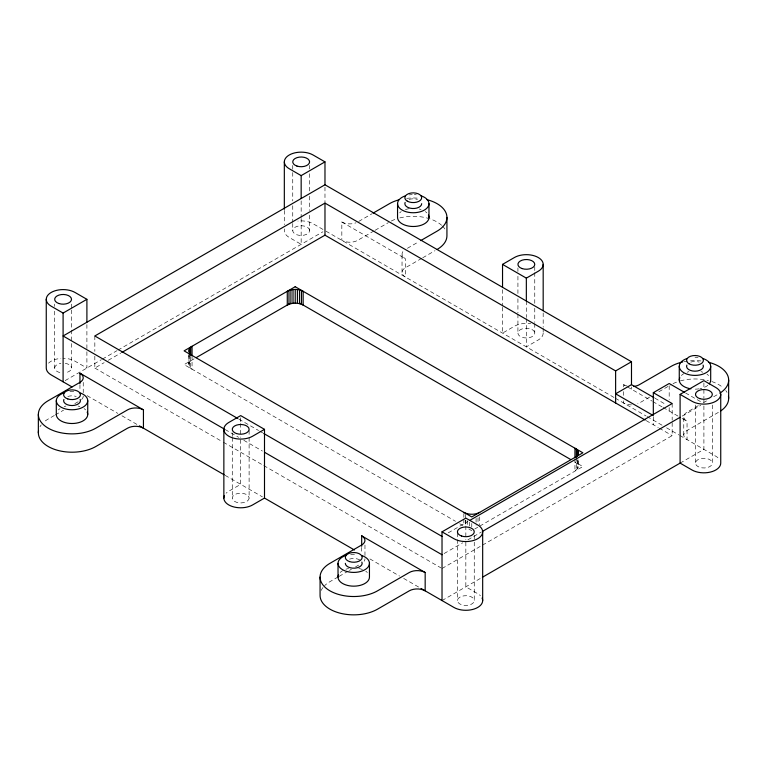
<?xml version="1.0" encoding="UTF-8"?>
<svg xmlns="http://www.w3.org/2000/svg" width="767" height="767" viewBox="0 0 767 767"><rect width="100%" height="100%" fill="white"/><g stroke="black" fill="none" stroke-linecap="round" stroke-linejoin="round"><path stroke-width="0.58" stroke-dasharray="3.83 2.88" d="M402.033 272.4L402.033 254.078M623.561 400.825L623.561 402.982A11.227 6.481 0 0 0 631.49 404.88M683.761 435.052L683.761 416.73M192.047 355.447L192.047 369.195C187.886 367.537 187.886 361.679 192.047 360.03M574.953 458.532L574.953 471.13L578.021 467.812L578.241 459.682M65.157 380.595L101.388 359.675M102.423 359.081L116.92 350.711M117.955 350.116L322.907 231.787M94.83 356.166L94.83 368.045L104.168 362.657M108.31 360.269L120.755 353.079M358.735 221.414L372.043 213.725M54.352 415.474L48.216 419.022A33.671 19.434 0 0 0 44.438 421.62M55.377 414.88L63.575 410.153M74.83 403.643L78.934 401.285M374.095 230.867L357.71 240.33A11.227 6.481 0 0 1 341.833 240.33L341.833 222.008A11.227 6.481 0 0 0 356.013 222.814M375.121 230.282L388.428 222.593M194.118 358.831L184.109 364.613L455.55 521.32M407.373 248.307L418.638 241.806M421.706 258.364L405.321 267.817A11.227 6.481 0 0 0 405.321 276.983L405.321 258.661A11.227 6.481 0 0 1 403.931 250.473M422.732 257.77L435.023 250.675M338.122 576.937L329.935 581.664A33.671 19.434 0 0 0 324.585 585.691M339.148 576.343L348.362 571.022M349.388 570.437L351.439 569.248M355.533 566.89L358.601 565.116M649.668 397.066L639.429 402.982A11.227 6.481 0 0 1 637.732 403.787M658.882 391.745L671.173 384.65M448.244 532.835L467.947 521.464M474.763 528.981L477.736 527.265M479.72 526.114L582.891 466.557L574.953 461.974L577.388 464.073L578.241 466.557M698.306 405.638L687.05 412.147A11.227 6.481 0 0 0 687.05 421.304L687.05 439.635A11.227 6.481 0 0 1 687.05 430.469L718.784 412.147M703.425 402.685L706.503 400.911M713.665 396.769L718.784 393.816M444.093 553.553L462.731 542.796M467.908 539.805L481.36 532.039M682.17 416.107L700.808 405.35M442.022 568.491L481.417 545.749M482.453 545.155L672.17 435.627L672.17 421.371M442.022 600.571L481.36 577.858M680.099 463.115L703.905 449.376L703.905 405.906M685.525 392.944L702.888 402.963M654.922 398.178L666.13 404.65M341.833 222.008L405.321 258.661M623.561 386.961L623.561 384.65L626.534 386.376M627.531 386.942L651.873 400.997M652.89 401.592L662.055 406.884M663.081 407.469L678.114 416.155M682.084 418.446L687.05 421.304M322.993 229.448L313.07 223.724A16.836 9.722 0 0 0 297.874 221.059M325.965 231.164L614.252 397.603M615.287 398.207L646.082 415.992M647.108 416.577L662.467 425.445M666.561 427.813L678.853 434.908M679.878 435.493L715.812 456.24A16.836 9.722 0 0 1 718.487 458.254M646.188 420.623L658.278 427.612M659.265 428.178L672.17 435.627M459.701 523.717L462.817 525.52M468.81 528.981L471.782 530.697M238.892 419.146L258.584 430.517M259.62 431.112L262.726 432.904M225.21 429.568L238.633 437.315M243.801 440.306L262.429 451.063M94.83 368.045L222.315 441.648M223.35 442.243L262.726 464.975M263.771 465.579L440.987 567.896M87.122 395.667L117.84 413.403M121.934 415.762L137.293 424.63M225.172 475.367L262.429 496.882M369.867 558.903L399.559 576.055M403.663 578.414L420.048 587.877M712.322 405.053L712.322 463.115A8.418 4.861 0 0 1 699.696 467.324A8.418 4.861 0 0 1 699.696 458.906A8.418 4.861 0 0 1 712.322 463.115M703.905 382.934L703.905 397.824M703.905 398.974L703.905 402.407M695.496 405.053L695.496 463.115M672.17 403.557L672.17 420.182M669.188 385.801L669.188 399.54M669.188 407.565L669.188 410.997M653.321 416.73L653.321 424.745M631.49 386.942L631.49 389.233M623.561 391.582L623.561 398.514M578.021 459.797L578.021 467.812M577.388 459.864L577.388 469.03M576.343 457.554L576.343 470.152M543.18 312.965L543.18 327.183M543.18 328.372L543.18 333.108M534.762 266.753L534.762 271.489M534.762 272.678L534.762 303.483M534.762 308.229L534.762 322.447M534.762 323.626L534.762 333.108A8.418 4.861 0 0 1 522.135 337.317A8.418 4.861 0 0 1 522.135 328.899A8.418 4.861 0 0 1 534.762 333.108M526.344 301.038L526.344 317.48M526.344 318.66L526.344 346.857L538.252 339.982A16.836 9.722 0 0 0 542.605 330.596M517.926 267.942L517.926 271.489M517.926 276.235L517.926 294.01M517.926 298.747L517.926 312.965M517.926 314.154L517.926 333.108M502.538 289.638L502.538 306.091M502.538 307.26L502.538 333.108L514.436 326.234A16.836 9.722 0 0 1 530.706 323.722M479.72 516.948L479.72 524.973M478.023 517.754L478.023 523.487M476.077 518.358L476.077 525.232M474.255 535.395L474.255 600.571A8.418 4.861 0 0 1 461.629 604.779A8.418 4.861 0 0 1 461.629 596.362A8.418 4.861 0 0 1 474.255 600.571M471.782 523.43L471.782 526.871M469.596 522.164L469.596 527.888M467.487 520.649L467.487 525.232M465.837 520.247L465.837 524.858M465.837 526.018L465.837 539.853M465.837 542.183L465.837 586.822L477.736 593.696A16.836 9.722 0 0 1 480.41 595.71M465.55 514.321L465.55 518.904M465.55 520.045L465.55 525.779M463.853 513.516L463.853 518.099M463.853 519.24L463.853 524.973M457.42 533.027L457.42 600.571M364.967 545.011L364.967 557.609M361.679 547.398L361.679 552.019M324.978 187.129L324.978 202.402M309.58 165.423L309.58 168.98M309.58 173.716L309.58 191.491M309.58 196.227L309.58 210.455M309.58 215.191L309.58 230.599A8.418 4.861 0 0 1 296.954 234.807A8.418 4.861 0 0 1 296.954 226.39A8.418 4.861 0 0 1 309.58 230.599M301.163 200.868L301.163 217.32M301.163 218.49L301.163 244.337L289.264 237.463A16.836 9.722 0 0 1 284.586 228.902M292.745 165.423L292.745 171.348M292.745 172.537L292.745 200.973M292.745 205.709L292.745 222.296M292.745 223.485L292.745 230.599M284.327 210.455L284.327 224.673M249.112 430.536L249.112 436.461M249.112 437.641L249.112 498.071A8.418 4.861 0 0 1 236.485 502.28A8.418 4.861 0 0 1 236.485 493.862A8.418 4.861 0 0 1 249.112 498.071M240.694 417.756L240.694 422.368M240.694 423.518L240.694 437.363M240.694 439.683L240.694 484.332L228.787 491.206A16.836 9.722 0 0 0 226.112 493.219M232.276 432.904L232.276 436.461M232.276 437.641L232.276 498.071M190.657 356.425L190.657 368.208M189.612 355.255L189.612 367.086M188.979 353.271L188.979 365.878M188.759 355.447L188.759 364.613M94.83 335.975L94.83 351.411M86.901 324.585L86.901 350.548M86.901 351.727L86.901 368.045L74.993 361.171A16.836 9.722 0 0 0 63.095 358.323M83.239 382.359L83.239 392.675M79.95 384.756L79.95 389.377M71.504 304.058L71.504 308.794M71.504 309.983L71.504 368.045A8.418 4.861 0 0 1 65.272 372.743M54.678 304.058L54.678 306.426M54.678 311.172L54.678 368.045A8.418 4.861 0 0 0 60.909 372.743M627.195 386.06A11.227 6.481 0 0 1 623.561 384.65M39.999 426.759A33.671 19.434 0 0 1 41.265 424.851M67.812 396.481A8.418 4.861 0 0 1 76.23 396.481M58.407 409.904A15.714 9.07 0 0 1 59.989 408.6M64.16 406.577A15.714 9.07 0 0 1 66.01 406.05M78.033 406.05A15.714 9.07 0 0 1 79.873 406.577M84.054 408.6A15.714 9.07 0 0 1 85.626 409.904M69.97 391.697A15.714 9.07 0 0 1 76.086 391.927M83.239 396.108A11.227 6.481 0 0 1 81.35 399.712M683.867 361.727A33.671 19.434 0 0 1 701.556 361.008M673.014 383.673A33.671 19.434 0 0 1 678.143 381.563M680.367 380.892A33.671 19.434 0 0 1 708.449 380.585M711.814 381.563A33.671 19.434 0 0 1 723.386 387.958M725.735 390.489A33.671 19.434 0 0 1 727.001 392.397M690.77 362.12A8.418 4.861 0 0 1 699.188 362.12M707.855 385.274A15.714 9.07 0 0 1 700.031 388.668M699.044 388.831A15.714 9.07 0 0 1 692.927 389.07M681.374 375.533A15.714 9.07 0 0 1 683.867 373.654M687.127 372.216A15.714 9.07 0 0 1 688.967 371.688M700.99 371.688A15.714 9.07 0 0 1 702.84 372.216M707.011 374.238A15.714 9.07 0 0 1 708.593 375.533M694.979 357.259A15.714 9.07 0 0 1 698.047 357.432M399.655 212.89A15.714 9.07 0 0 1 401.227 211.587M405.407 209.564A15.714 9.07 0 0 1 409.195 208.662M419.271 209.036A15.714 9.07 0 0 1 421.112 209.564M425.292 211.587A15.714 9.07 0 0 1 426.864 212.89M409.195 194.914A15.714 9.07 0 0 1 412.234 194.626M414.285 194.626A15.714 9.07 0 0 1 416.328 194.78M406.683 198.356A33.671 19.434 0 0 1 419.837 198.356M391.295 221.021A33.671 19.434 0 0 1 396.424 218.911M399.789 217.933A33.671 19.434 0 0 1 441.658 225.306M442.415 226.025A33.671 19.434 0 0 1 445.78 230.714M409.051 199.468A8.418 4.861 0 0 1 417.469 199.468M349.531 559.133A8.418 4.861 0 0 1 359.694 559.9M340.136 572.546A15.714 9.07 0 0 1 342.628 570.667M345.888 569.229A15.714 9.07 0 0 1 348.697 568.491M358.783 568.491A15.714 9.07 0 0 1 364.852 570.667M365.773 571.252A15.714 9.07 0 0 1 367.345 572.546M364.967 558.76A11.227 6.481 0 0 1 364.114 561.243M321.22 590.379A33.671 19.434 0 0 1 322.984 587.503M350.672 554.445A15.714 9.07 0 0 1 356.808 554.445M65.272 363.347A8.418 4.861 0 0 1 71.504 368.045M54.678 368.045A8.418 4.861 0 0 1 60.909 363.347M48.513 363.184A16.836 9.722 0 0 1 60.89 358.41"/><path stroke-width="1.15" d="M397.546 203.677L397.546 217.425A15.714 9.07 0 0 0 415.311 226.418A15.714 9.07 0 0 0 428.437 215.076M428.974 217.425L428.974 203.677M446.931 217.425L446.931 235.747A33.671 19.434 0 0 1 437.065 249.496M679.265 380.068L679.265 366.329M710.693 366.329L710.693 380.068A15.714 9.07 0 0 1 709.216 383.912M728.65 398.399L728.65 380.068M188.979 349.599L189.612 353.347L192.047 355.447L192.047 346.281L189.612 348.381L188.979 351.89M86.901 299.322L74.993 292.448A16.836 9.722 0 0 0 51.188 292.448A16.836 9.722 0 0 0 51.188 306.196L63.095 313.061L86.901 299.322L86.901 322.226M324.978 161.866L313.07 154.992A16.836 9.722 0 0 0 289.264 154.992A16.836 9.722 0 0 0 289.264 168.74L301.163 175.614L324.978 161.866L324.978 184.78L631.49 361.746L631.49 384.65L653.906 397.594M324.978 184.78L63.095 335.975L224.175 428.974M631.49 361.746L615.623 370.912L324.978 203.102L94.83 335.975L237.856 418.542M121.79 352.484L324.978 235.172L645.172 420.038M373.069 213.14L389.454 203.677A33.671 19.434 0 0 1 398.639 199.909M196.189 357.633L290.252 303.329M420.68 240.627L437.065 231.164A33.671 19.434 0 0 0 426.73 199.602M502.538 264.385L514.436 257.511A16.836 9.722 0 0 1 538.252 257.511A16.836 9.722 0 0 1 538.252 271.259L526.344 278.133L502.538 264.385L502.538 287.289M264.5 429.347L252.602 436.222A16.836 9.722 0 0 1 228.787 436.222A16.836 9.722 0 0 1 228.787 422.473L240.694 415.599L264.5 429.347L264.5 498.071L354.44 549.997M264.5 498.071L252.602 504.945A16.836 9.722 0 0 1 232.276 506.488A16.836 9.722 0 0 1 224.434 495.559M631.49 384.65L615.623 393.816L653.321 415.58M653.321 414.439L653.321 392.675L669.188 383.51L684.509 392.349M442.022 531.838L465.837 518.099L477.736 524.964A16.836 9.722 0 0 1 477.736 538.712A16.836 9.722 0 0 1 453.93 538.712L442.022 531.838L442.022 600.571M680.099 394.391L703.905 380.643L715.812 387.517A16.836 9.722 0 0 1 715.812 401.266A16.836 9.722 0 0 1 692.007 401.266L680.099 394.391L680.099 463.115L482.395 577.263M470.018 520.266L672.17 403.557L653.321 392.675M482.395 531.445L680.099 417.296M288.977 290.492L287.28 291.307L287.28 305.045C292.141 302.514 298.286 302.514 303.147 305.045L303.147 291.307C298.833 289.015 293.54 288.881 288.977 290.492L288.977 304.24M479.72 512.366C474.859 514.906 468.714 514.906 463.853 512.366M680.099 463.115L692.007 469.989A16.836 9.722 0 0 0 710.347 472.098A16.836 9.722 0 0 0 720.74 463.115L720.74 394.391M300.175 303.329L570.801 459.577M263.771 433.508L442.022 536.421M264.5 452.262L442.022 554.752M143.439 409.856A11.227 6.481 0 0 0 127.571 409.856L95.827 428.178A33.671 19.434 0 0 1 48.216 428.178A33.671 19.434 0 0 1 48.216 400.69L79.95 382.359A11.227 6.481 0 0 0 79.95 373.203L143.439 409.856L143.439 428.178A11.227 6.481 0 0 0 127.571 428.178L95.827 446.509A33.671 19.434 0 0 1 57.525 450.306A33.671 19.434 0 0 1 38.532 430.738M425.167 572.508A11.227 6.481 0 0 0 409.29 572.508L377.546 590.83A33.671 19.434 0 0 1 329.935 590.83A33.671 19.434 0 0 1 329.935 563.342L361.679 545.011A11.227 6.481 0 0 0 361.679 535.855L425.167 572.508L425.167 590.83A11.227 6.481 0 0 0 409.29 590.83L377.546 609.161A33.671 19.434 0 0 1 340.855 613.37A33.671 19.434 0 0 1 320.069 595.413L320.069 577.081M72.021 386.942L51.188 374.919A16.836 9.722 0 0 1 46.26 368.045L46.26 299.322M139.345 425.819L224.137 474.773M421.064 588.471L453.93 607.435A16.836 9.722 0 0 0 474.255 608.988A16.836 9.722 0 0 0 482.098 598.049M576.343 449.203L574.953 448.225L574.953 457.391C578.193 456.02 579.478 451.427 576.343 449.203L576.343 457.228M615.623 370.912L615.623 402.982M578.021 451.542L578.021 454.975M577.388 450.325L577.388 456.058M543.18 264.385L543.18 310.597M526.344 278.133L526.344 301.038M482.673 531.838L482.673 600.571M369.454 563.342L369.454 577.081A15.714 9.07 0 0 1 351.689 586.084A15.714 9.07 0 0 1 338.563 574.742M361.679 535.855L361.679 546.248M338.026 563.342L338.026 577.081M324.978 203.102L324.978 235.172M301.45 290.492L301.45 304.24M301.163 175.614L301.163 198.519M299.513 289.897L299.513 303.646M297.404 289.533L297.404 303.272M295.218 289.408L295.218 303.147M293.023 289.533L293.023 303.272M290.923 289.897L290.923 303.646M284.327 161.866L284.327 209.266M223.859 429.347L223.859 498.071M190.657 347.269L190.657 355.284M189.612 348.381L189.612 354.114M87.735 400.69L87.735 414.439M79.95 373.203L79.95 383.596M63.095 313.061L63.095 381.793M56.307 400.69L56.307 414.439A15.714 9.07 0 0 0 74.073 423.432A15.714 9.07 0 0 0 87.198 412.09M38.35 414.439L38.35 432.761M79.873 392.838A15.714 9.07 0 0 1 84.054 406.52A15.714 9.07 0 0 1 59.979 406.52A15.714 9.07 0 0 1 64.16 392.838M80.151 399.434A8.418 4.861 0 0 1 72.021 405.551A8.418 4.861 0 0 1 63.891 399.434M708.449 362.254A33.671 19.434 0 0 1 719.801 393.212M682.688 361.976A33.671 19.434 0 0 0 671.173 366.329L639.429 384.65A11.227 6.481 0 0 1 633.686 386.424M703.109 365.073A8.418 4.861 0 0 1 694.979 371.19A8.418 4.861 0 0 1 686.848 365.073M728.468 396.366A33.671 19.434 0 0 1 720.769 410.901M690.914 388.831A15.714 9.07 0 0 1 679.802 377.728M702.84 358.467A15.714 9.07 0 0 1 707.021 372.158A15.714 9.07 0 0 1 682.946 372.158A15.714 9.07 0 0 1 687.127 358.467M421.112 195.825A15.714 9.07 0 0 1 425.292 209.506A15.714 9.07 0 0 1 401.227 209.506A15.714 9.07 0 0 1 405.407 195.825M421.677 203.677A8.418 4.861 0 0 1 412.157 208.49A8.418 4.861 0 0 1 405.129 202.421M361.593 555.481A15.714 9.07 0 0 1 365.773 569.172A15.714 9.07 0 0 1 341.708 569.172A15.714 9.07 0 0 1 345.888 555.481M361.871 562.086A8.418 4.861 0 0 1 354.843 568.155A8.418 4.861 0 0 1 345.323 563.342M295.218 286.724L184.109 350.864L471.782 516.948L582.891 452.808L295.218 286.724M67.812 398.945A8.418 4.861 0 0 0 80.439 394.737A8.418 4.861 0 0 0 67.812 390.528A8.418 4.861 0 0 0 67.812 398.945M699.696 398.6A8.418 4.861 0 0 0 712.322 394.391A8.418 4.861 0 0 0 699.696 390.182A8.418 4.861 0 0 0 699.696 398.6M689.025 363.807A8.418 4.861 0 0 0 703.109 361.631A8.418 4.861 0 0 0 692.802 355.677A8.418 4.861 0 0 0 689.025 363.807M407.306 201.155A8.418 4.861 0 0 0 421.39 198.979A8.418 4.861 0 0 0 411.083 193.025A8.418 4.861 0 0 0 407.306 201.155M296.954 166.075A8.418 4.861 0 0 0 309.58 161.866A8.418 4.861 0 0 0 296.954 157.657A8.418 4.861 0 0 0 296.954 166.075M349.531 561.597A8.418 4.861 0 0 0 362.158 557.388A8.418 4.861 0 0 0 349.531 553.18A8.418 4.861 0 0 0 349.531 561.597M522.135 268.594A8.418 4.861 0 0 0 534.762 264.385A8.418 4.861 0 0 0 522.135 260.176A8.418 4.861 0 0 0 522.135 268.594M461.629 536.047A8.418 4.861 0 0 0 474.255 531.838A8.418 4.861 0 0 0 461.629 527.629A8.418 4.861 0 0 0 461.629 536.047M58.886 303.531A8.418 4.861 0 0 0 71.504 299.322A8.418 4.861 0 0 0 58.886 295.113A8.418 4.861 0 0 0 58.886 303.531M236.485 433.556A8.418 4.861 0 0 0 249.112 429.347A8.418 4.861 0 0 0 236.485 425.139A8.418 4.861 0 0 0 236.485 433.556"/></g></svg>
